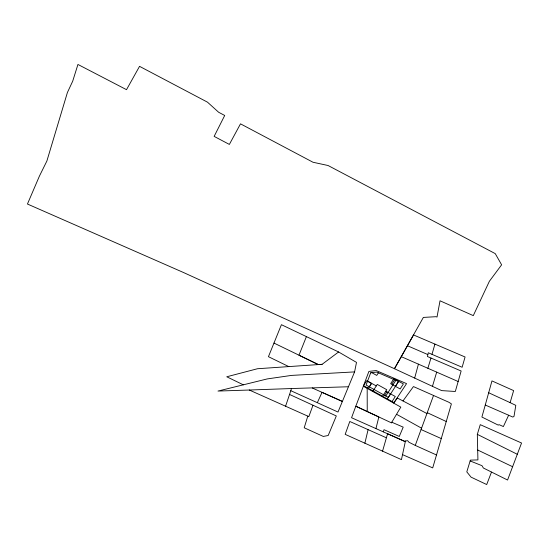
<?xml version="1.0" encoding="UTF-8"?>
<svg xmlns="http://www.w3.org/2000/svg" width="549" height="549" viewBox="0 0 549 549"><rect width="100%" height="100%" fill="white"/><g stroke="black" fill="none" stroke-linecap="round" stroke-linejoin="round"><path stroke-width="0.82" d="M402.643 454.675L432.708 467.899L436.503 454.984L415.264 445.411L408.95 442.247L407.653 440.682L405.45 441.019L401.449 459.63L345.177 434.348L349.795 421.481L386.393 437.793L382.543 451.182M348.286 386.764L291.444 388.541L290.805 390.696L337.999 412.045L354.585 371.899L356.5 362.395L338.603 351.978L281.417 324.692L268.44 356.685L288.849 366.636M364.872 443.228L368.091 429.647M405.45 441.019L404.544 441.314L375.948 428.597L378.844 416.966L355.814 406.205L363.349 386.242L367.178 388.376M414.673 378.041L418.42 364.152L401.278 356.665L394.457 368.715L183.49 272.51L27.45 204.029L39.391 176.167L46.871 161.042L67.417 92.486L72.694 81.197L77.937 64.453L126.51 89.679L139.542 66.34L207.481 102.162L218.646 112.264L224.706 115.475L214.144 136.385L229.365 144.421L240.503 123.841L312.992 162.243L328.076 165.517L495.246 253.624L501.621 264.817L489.365 281.308L473.286 315.627L440.03 300.79L437.018 317.041L435.995 316.698L423.361 317.418L394.457 368.715L441.664 390.607L455.32 391.485L461.139 371.007L427.403 356.507L428.289 352.76L462.128 367.26L465.072 356.987L413.534 334.945L401.278 356.665M485.268 405.025L491.959 380.91L513.631 390.6L510.117 402.637L515.806 405.354L514.008 416.403L512.828 417.062L485.268 405.025L481.892 417.034L498.272 425.132L499.062 424.638L503.371 426.566L508.635 415.229M432.001 354.345L434.911 344.134M436.503 454.984L451.388 403.886L448.938 402.287L413.445 386.565L402.973 400.942L397.339 398.032L393.688 403.124L368.111 388.898L367.178 387.745L367.24 411.551L391.416 422.833L400.818 407.118L393.688 403.124M432.468 386.297L436.688 372.133L418.42 364.152M386.393 437.793L387.601 433.758L404.544 441.314M427.863 368.317L430.972 358.044M491.485 472.099L486.702 484.547L471.056 477.143L466.794 471.879L470.397 460.117L477.925 459.911L477.328 434.355L480.258 424.665L521.55 443.016L507.571 480.032L483.367 468.002L482.001 465.689L470.143 460.947M354.585 371.899L291.492 375.406L267.198 378.934L218.001 391.06L249.301 390.023L307.797 416.142L304.215 427.774L323.299 436.441L328.192 435.501L336.311 415.957L289.549 394.457L290.805 390.696M383.298 431.857L384.026 429.689L399.281 436.462L403.206 427.143L391.801 422.215L391.416 422.833M285.576 406.212L289.549 394.457M415.264 445.411L433.525 395.5M312.999 405.231L308.833 416.602L307.797 416.142M363.541 385.673L368.907 371.419L376.161 370.561L406.555 383.627L394.017 402.623L363.541 385.673L366.773 380.642L376.285 385.933M306.369 336.688L298.979 355.21L318.331 364.584L322.091 364.323L338.603 351.978M317.363 402.595L322.043 392.35L342.199 401.367L312.278 387.985M368.29 388.315L371.529 383.284M369.374 386.873L371.563 383.47L367.528 381.226M378.398 372.833L376.738 375.42L371.783 372.668M373.046 390.963L377.252 384.424L386.764 389.708L382.557 396.248M384.595 395.335L386.777 391.931L387.985 392.604M394.587 379.791L391.952 383.881L393.159 384.554M385.803 396.001L395.87 380.34M387.313 398.89L390.545 393.859M395.397 386.318L398.636 381.287M392.068 401.539L395.301 396.508L385.789 391.217M322.091 364.323L257.495 368.736L226.758 376.779L243.358 384.842M249.301 390.023L291.444 388.541M407.433 345.733L427.856 354.585M436.688 372.133L458.134 381.5M375.948 428.597L351.566 417.734L355.814 406.205L367.24 411.551M421.09 429.558L441.348 438.603M488.631 392.727L510.117 402.637M427.342 412.724L446.213 421.495M477.678 450.002L512.684 466.76M273.985 343.07L318.331 364.584M477.328 434.355L517.371 454.318M402.973 400.942L426.971 413.569M396.694 414.351L421.563 428.199M370.705 372.792L366.094 385.048L388.356 397.421L398.581 381.507L376.669 372.085L370.705 372.792M393.88 378.638L390.641 383.676L400.152 388.96L403.391 383.929L393.88 378.638"/></g></svg>
